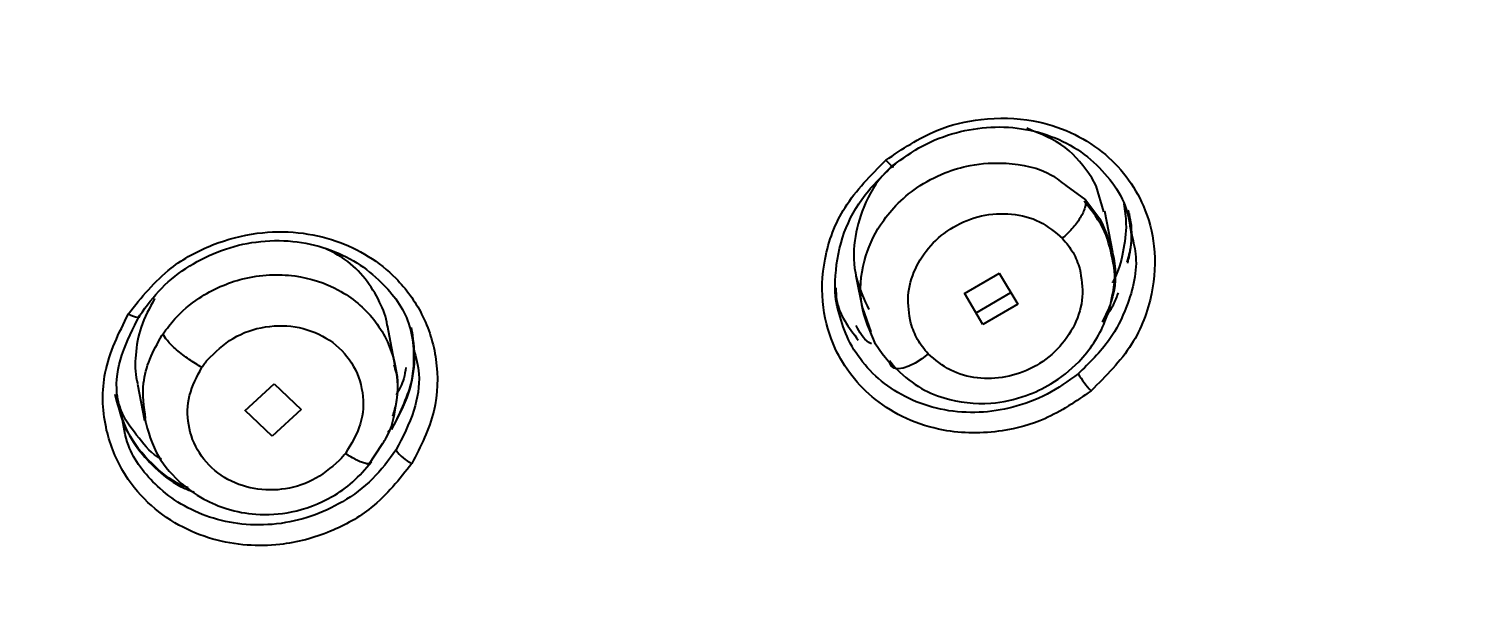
# Model space of a CAD drawing. Header units: millimetres. Extents: x 6110 to 6704, y -3675 to -2835.
# Drawn here: x 6323.527 to 6328.023, y -3190.206 to -3188.382 of the extents above; entities that cross this region are included whole.
import ezdxf

# ---------------------------------------------------------------- set-up
doc = ezdxf.new("R2010")
doc.units = ezdxf.units.MM
doc.header["$LTSCALE"] = 0.1
doc.layers.get('0').update_dxf_attribs({"lineweight": 13})
doc.layers.add('DIM', color=3, linetype='Continuous', lineweight=9)
doc.styles.get("Standard").update_dxf_attribs({"font": 'arial.ttf'})
doc.dimstyles.new('ISO-25', dxfattribs={"dimtxt": 2.5, "dimasz": 2.5, "dimexe": 1.25, "dimexo": 0.625, "dimtad": 1, "dimlfac": 5, "dimtxsty": 'Standard', "dimcen": 2.5, "dimadec": 0, "dimazin": 0, "dimtfac": 1, "dimtmove": 0, "dimatfit": 3, "dimfxl": 0, "dimarcsym": 0})

# ---------------------------------------------------------------- blocks, each defined once
blk = doc.blocks.new('*D64')
at = {"layer": 'Defpoints', "color": 0}
for p in [(6307.9519, -3094.4706), (6411.4918, -3594.1641), (6420.3266, -3594.1641)]:
    blk.add_point(p, dxfattribs=at)
at = {"layer": 'DIM', "color": 0, "lineweight": -2}
for p, q in [((6308.5769, -3094.4706), (6421.5766, -3094.4706)), ((6420.3266, -3098.4706), (6420.3266, -3590.1641)), ((6412.1168, -3594.1641), (6421.5766, -3594.1641))]:
    blk.add_line(p, q, dxfattribs=at)
at = {"layer": 'DIM', "color": 0}
for points in [[(6419.6599, -3098.4706), (6420.9932, -3098.4706), (6420.3266, -3094.4706)], [(6419.6599, -3590.1641), (6420.9932, -3590.1641), (6420.3266, -3594.1641)]]:
    blk.add_solid(points, dxfattribs=at)
at = {"layer": 'DIM', "color": 0, "insert": (6417.0795, -3344.3173), "char_height": 4, "attachment_point": 5, "rotation": 90}
blk.add_mtext('(2280)', dxfattribs=at)

msp = doc.modelspace()

# ---------------------------------------------------------------- linework, layer by layer
at = {"linetype": 'Continuous', "lineweight": 25}
for p, q in [((6326.8563, -3188.8723), (6326.8427, -3188.847)), ((6326.7611, -3188.871), (6326.8229, -3188.9156)), ((6326.8801, -3188.9537), (6326.8563, -3188.8723)), ((6326.8229, -3188.9156), (6326.8678, -3188.9752)), ((6326.9079, -3189.0806), (6326.8827, -3188.9515)), ((6326.1068, -3189.1527), (6326.1281, -3189.2617)), ((6326.4457, -3189.2081), (6326.5544, -3189.1452)), ((6326.5538, -3189.1446), (6326.6114, -3189.2419)), ((6326.5029, -3189.3047), (6326.4453, -3189.2075)), ((6326.4813, -3189.2683), (6326.5899, -3189.2055)), ((6326.1268, -3189.2543), (6326.1527, -3189.3283)), ((6326.6115, -3189.2418), (6326.5029, -3189.3047)), ((6324.6729, -3189.4512), (6324.645, -3189.3085)), ((6323.9416, -3189.3395), (6323.9454, -3189.3339)), ((6326.1881, -3189.3961), (6326.168, -3189.3659)), ((6326.2129, -3189.4255), (6326.1881, -3189.3961)), ((6326.2109, -3189.4177), (6326.2307, -3189.4426)), ((6323.8655, -3189.4907), (6323.8878, -3189.6046)), ((6324.2006, -3189.5745), (6324.2919, -3189.4897)), ((6324.2919, -3189.4897), (6324.3765, -3189.5697)), ((6324.286, -3189.6538), (6324.2013, -3189.5737)), ((6324.3765, -3189.5697), (6324.2859, -3189.6538)), ((6324.6659, -3189.6175), (6324.6467, -3189.6416)), ((6324.5854, -3189.7454), (6324.6308, -3189.6751))]:
    msp.add_line(p, q, dxfattribs=at)
at = {"linetype": 'Continuous', "lineweight": 25, "flags": 128}
for points in [[(6326.2002, -3188.7921), (6326.2059, -3188.7985), (6326.2111, -3188.8039), (6326.2155, -3188.8082), (6326.2189, -3188.8113), (6326.2213, -3188.8129), (6326.2226, -3188.8131), (6326.2226, -3188.8118), (6326.2214, -3188.8091)], [(6323.8371, -3189.2717), (6323.8452, -3189.2758), (6323.8527, -3189.2789), (6323.8593, -3189.2812), (6323.8649, -3189.2823), (6323.8691, -3189.2824), (6323.8719, -3189.2814), (6323.8731, -3189.2793), (6323.8727, -3189.2763)], [(6326.332, -3189.3963), (6326.3118, -3189.4122), (6326.2915, -3189.4254), (6326.272, -3189.4352), (6326.2541, -3189.4413), (6326.2387, -3189.4434), (6326.2263, -3189.4414), (6326.2176, -3189.4353), (6326.2129, -3189.4255)], [(6324.6657, -3189.6176), (6324.6611, -3189.6198), (6324.6582, -3189.6249), (6324.6593, -3189.6324)]]:
    msp.add_lwpolyline(points, dxfattribs=at)
at = {"linetype": 'Continuous', "lineweight": 25}
for centre, radius, start, end in [((6327.1163, -3189.2594), 0.3741, 212.1981, 222.4631), ((6324.7709, -3189.6287), 0.1203, 214.6875, 245.8995)]:
    msp.add_arc(centre, radius, start, end, dxfattribs=at)
for points, knots in [([(6322.0888, -3181.6773), (6322.5399, -3181.6929), (6323.4501, -3181.7242), (6324.8965, -3182), (6326.4055, -3182.5015), (6327.8861, -3183.2845), (6329.2039, -3184.2963), (6330.2972, -3185.4904), (6331.1552, -3186.8551), (6331.738, -3188.3268), (6332.0396, -3189.8903), (6332.046, -3191.4736), (6331.7572, -3193.0595), (6331.1866, -3194.5759), (6330.3399, -3196.006), (6329.2566, -3197.2844), (6327.9474, -3198.3963), (6326.4733, -3199.2929), (6324.8497, -3199.9594), (6323.1116, -3200.3991), (6321.9071, -3200.4559), (6321.293, -3200.4848)], [0, 0, 0, 0, 0.041773, 0.084286, 0.13721, 0.19167, 0.244595, 0.299054, 0.351979, 0.406439, 0.459364, 0.513823, 0.566748, 0.621208, 0.674132, 0.728592, 0.781517, 0.835976, 0.888901, 0.94336, 1, 1, 1, 1]), ([(6330.8506, -3189.8426), (6330.8498, -3189.8377), (6330.8437, -3189.7979), (6330.8221, -3189.6642), (6330.7898, -3189.4928), (6330.7495, -3189.3079), (6330.7149, -3189.1618), (6330.6725, -3188.9987), (6330.6213, -3188.8189), (6330.5599, -3188.623), (6330.4944, -3188.4328), (6330.4048, -3188.1939), (6330.2656, -3187.8598), (6330.0517, -3187.4218), (6329.8013, -3186.9902), (6329.5436, -3186.6021), (6329.2772, -3186.244), (6328.9903, -3185.9021), (6328.6894, -3185.5814), (6328.3821, -3185.2853), (6328.0419, -3184.9907), (6327.6789, -3184.7098), (6327.3057, -3184.4515), (6326.9327, -3184.2204), (6326.4823, -3183.9706), (6325.9905, -3183.7362), (6325.502, -3183.5414), (6325.0322, -3183.3804), (6324.5794, -3183.2478), (6324.2357, -3183.1744), (6324.0887, -3183.143)], [0, 0, 0, 0, 0.001503, 0.012329, 0.041497, 0.054963, 0.070301, 0.087509, 0.106589, 0.127541, 0.150364, 0.168126, 0.205515, 0.260848, 0.316464, 0.35682, 0.401597, 0.450794, 0.490525, 0.532749, 0.577464, 0.623427, 0.667559, 0.710077, 0.75098, 0.816516, 0.866567, 0.901127, 0.957715, 1, 1, 1, 1]), ([(6326.2002, -3188.7921), (6326.2513, -3188.7575), (6326.3424, -3188.6959), (6326.5044, -3188.6575), (6326.6491, -3188.6609), (6326.7771, -3188.7011), (6326.8757, -3188.7616), (6326.9531, -3188.8404), (6327.011, -3188.9398), (6327.0441, -3189.0647), (6327.0359, -3189.2148), (6326.9745, -3189.3783), (6326.8864, -3189.466), (6326.8403, -3189.512)], [0, 0, 0, 0, 0.1109859, 0.1978846, 0.2987776, 0.3763326, 0.4512201, 0.5221221, 0.5929905, 0.6785686, 0.7749381, 0.882072, 1, 1, 1, 1]), ([(6326.2214, -3188.8091), (6326.2519, -3188.787), (6326.3127, -3188.7429), (6326.4183, -3188.7029), (6326.5279, -3188.685), (6326.638, -3188.692), (6326.7413, -3188.7238), (6326.8312, -3188.778), (6326.9002, -3188.8497), (6326.9513, -3188.9294), (6326.9604, -3188.9898), (6326.9646, -3189.0181)], [0, 0, 0, 0, 0.114815, 0.229638, 0.342371, 0.457161, 0.574298, 0.688067, 0.798559, 0.905875, 1, 1, 1, 1]), ([(6326.8427, -3188.847), (6326.8175, -3188.8127), (6326.766, -3188.7426), (6326.6823, -3188.7096), (6326.6395, -3188.6927)], [0, 0, 0, 0, 0.488629, 1, 1, 1, 1]), ([(6326.8403, -3189.512), (6326.7937, -3189.5441), (6326.7086, -3189.6026), (6326.5474, -3189.6462), (6326.3967, -3189.645), (6326.2636, -3189.603), (6326.1664, -3189.5437), (6326.0916, -3189.4682), (6326.0329, -3189.3719), (6325.997, -3189.2481), (6326.0029, -3189.0948), (6326.0642, -3188.928), (6326.1535, -3188.8388), (6326.2002, -3188.7921)], [0, 0, 0, 0, 0.102023, 0.186083, 0.299703, 0.37664, 0.449874, 0.519398, 0.585207, 0.673032, 0.771459, 0.880443, 1, 1, 1, 1]), ([(6326.0513, -3189.2598), (6326.0513, -3189.2596), (6326.0417, -3189.2311), (6326.0394, -3189.154), (6326.0575, -3189.0353), (6326.1195, -3188.9082), (6326.1869, -3188.8427), (6326.2214, -3188.8091)], [0, 0, 0, 0, 0.001133, 0.1875514, 0.463666, 0.7250035, 1, 1, 1, 1]), ([(6326.2302, -3188.8033), (6326.2196, -3188.812), (6326.1755, -3188.8483), (6326.1288, -3188.9327), (6326.0971, -3189.0453), (6326.1002, -3189.1586), (6326.1316, -3189.2256), (6326.147, -3189.2585)], [0, 0, 0, 0, 0.077905, 0.325197, 0.541658, 0.77462, 1, 1, 1, 1]), ([(6326.168, -3189.3659), (6326.1502, -3189.3261), (6326.1137, -3189.2444), (6326.1245, -3189.1103), (6326.1712, -3189.0053), (6326.2314, -3188.9302), (6326.2984, -3188.8734), (6326.3779, -3188.8311), (6326.4728, -3188.8032), (6326.5876, -3188.7972), (6326.6956, -3188.8187), (6326.7469, -3188.8596), (6326.7611, -3188.871)], [0, 0, 0, 0, 0.130555, 0.267466, 0.385667, 0.457277, 0.537092, 0.627698, 0.70295, 0.807013, 0.946254, 1, 1, 1, 1]), ([(6326.8229, -3188.9156), (6326.8231, -3188.9232), (6326.8236, -3188.9387), (6326.8078, -3188.9717), (6326.7826, -3189.0062), (6326.7611, -3189.0264), (6326.7508, -3189.0361)], [0, 0, 0, 0, 0.250126, 0.511566, 0.766636, 1, 1, 1, 1]), ([(6326.9093, -3189.114), (6326.9026, -3189.0798), (6326.8885, -3189.0078), (6326.8427, -3188.9504), (6326.8187, -3188.9203)], [0, 0, 0, 0, 0.474617, 1, 1, 1, 1]), ([(6326.9426, -3188.9283), (6326.9456, -3188.949), (6326.9529, -3188.9986), (6326.941, -3189.0792), (6326.925, -3189.1421), (6326.9078, -3189.1721), (6326.906, -3189.1753)], [0, 0, 0, 0, 0.250931, 0.60399, 0.958195, 1, 1, 1, 1]), ([(6326.9549, -3189.1133), (6326.9583, -3189.0975), (6326.9684, -3189.0511), (6326.9684, -3188.9944), (6326.9584, -3188.9568), (6326.9562, -3188.9483)], [0, 0, 0, 0, 0.286411, 0.838809, 1, 1, 1, 1]), ([(6326.2777, -3189.3008), (6326.2729, -3189.2723), (6326.2635, -3189.2162), (6326.2879, -3189.1305), (6326.3369, -3189.0556), (6326.409, -3188.9967), (6326.4978, -3188.9612), (6326.5926, -3188.9555), (6326.6834, -3188.979), (6326.7284, -3189.0171), (6326.7508, -3189.0361)], [0, 0, 0, 0, 0.125392, 0.247118, 0.36741, 0.489931, 0.617011, 0.745334, 0.872976, 1, 1, 1, 1]), ([(6326.8678, -3188.9752), (6326.8852, -3189.0149), (6326.9209, -3189.0964), (6326.9167, -3189.2137), (6326.885, -3189.2766), (6326.8748, -3189.2968)], [0, 0, 0, 0, 0.3931302, 0.8055127, 1, 1, 1, 1]), ([(6326.9587, -3188.9586), (6326.9637, -3188.9931), (6326.9709, -3189.0436), (6326.9564, -3189.0945), (6326.9518, -3189.1106)], [0, 0, 0, 0, 0.682899, 1, 1, 1, 1]), ([(6323.8371, -3189.2717), (6323.8781, -3189.2206), (6323.9496, -3189.1312), (6324.0965, -3189.0517), (6324.2335, -3189.0154), (6324.3661, -3189.0137), (6324.4844, -3189.0397), (6324.5882, -3189.0889), (6324.6823, -3189.1643), (6324.7608, -3189.2724), (6324.8051, -3189.4158), (6324.8014, -3189.5814), (6324.7489, -3189.685), (6324.7217, -3189.7386)], [0, 0, 0, 0, 0.120567, 0.210582, 0.298105, 0.376516, 0.451908, 0.52278, 0.593633, 0.684292, 0.782235, 0.887457, 1, 1, 1, 1]), ([(6323.8727, -3189.2763), (6323.8943, -3189.2469), (6323.9375, -3189.188), (6324.026, -3189.1195), (6324.1264, -3189.07), (6324.2366, -3189.0431), (6324.3497, -3189.0411), (6324.4571, -3189.0644), (6324.5513, -3189.1089), (6324.6429, -3189.1836), (6324.7129, -3189.2761), (6324.7238, -3189.3547), (6324.7277, -3189.3823)], [0, 0, 0, 0, 0.097836, 0.195689, 0.29202, 0.390064, 0.491683, 0.58981, 0.684475, 0.775711, 0.921454, 1, 1, 1, 1]), ([(6326.7508, -3189.0361), (6326.7628, -3189.0504), (6326.7867, -3189.079), (6326.799, -3189.1141), (6326.8051, -3189.1317)], [0, 0, 0, 0, 0.499962, 1, 1, 1, 1]), ([(6326.9646, -3189.0181), (6326.9705, -3189.0399), (6326.9906, -3189.1143), (6326.9622, -3189.2337), (6326.8986, -3189.3631), (6326.8347, -3189.4249), (6326.7997, -3189.4588)], [0, 0, 0, 0, 0.142629, 0.485113, 0.718006, 1, 1, 1, 1]), ([(6324.6451, -3189.3116), (6324.645, -3189.3102), (6324.6429, -3189.2832), (6324.6212, -3189.2309), (6324.5787, -3189.1603), (6324.52, -3189.1024), (6324.4724, -3189.0781), (6324.4512, -3189.0674)], [0, 0, 0, 0, 0.013596, 0.251202, 0.51753, 0.786314, 1, 1, 1, 1]), ([(6326.2258, -3189.4376), (6326.2499, -3189.4595), (6326.2954, -3189.5007), (6326.3979, -3189.5447), (6326.5157, -3189.5581), (6326.6302, -3189.5333), (6326.7241, -3189.4887), (6326.8157, -3189.4159), (6326.8825, -3189.3156), (6326.91, -3189.2089), (6326.9179, -3189.1453), (6326.9094, -3189.1144), (6326.9093, -3189.114)], [0, 0, 0, 0, 0.103561, 0.195046, 0.344774, 0.4581, 0.542694, 0.654026, 0.805946, 0.897244, 0.998602, 1, 1, 1, 1]), ([(6326.8051, -3189.1317), (6326.8099, -3189.1606), (6326.8195, -3189.2185), (6326.7928, -3189.3077), (6326.7387, -3189.3852), (6326.6623, -3189.4421), (6326.5744, -3189.4729), (6326.4845, -3189.4758), (6326.3978, -3189.4523), (6326.3541, -3189.4151), (6326.332, -3189.3963)], [0, 0, 0, 0, 0.12707, 0.254778, 0.383158, 0.509833, 0.632002, 0.752274, 0.874295, 1, 1, 1, 1]), ([(6323.9454, -3189.3339), (6323.9571, -3189.3181), (6323.9885, -3189.276), (6324.068, -3189.2093), (6324.1723, -3189.163), (6324.2759, -3189.1477), (6324.3791, -3189.1519), (6324.4991, -3189.1906), (6324.612, -3189.2846), (6324.6732, -3189.4115), (6324.6818, -3189.5203), (6324.6654, -3189.5772), (6324.6613, -3189.5913)], [0, 0, 0, 0, 0.054212, 0.144892, 0.277704, 0.352329, 0.423528, 0.555088, 0.692041, 0.831473, 0.958083, 1, 1, 1, 1]), ([(6326.0437, -3189.1908), (6326.0441, -3189.203), (6326.0464, -3189.2645), (6326.084, -3189.3139), (6326.1141, -3189.3535)], [0, 0, 0, 0, 0.199402, 1, 1, 1, 1]), ([(6326.8748, -3189.2968), (6326.8877, -3189.2794), (6326.9088, -3189.2509), (6326.9208, -3189.2185), (6326.9254, -3189.2058)], [0, 0, 0, 0, 0.610728, 1, 1, 1, 1]), ([(6323.9191, -3189.2239), (6323.9032, -3189.2531), (6323.8727, -3189.3092), (6323.8581, -3189.3975), (6323.8572, -3189.4582), (6323.8655, -3189.4871), (6323.8664, -3189.4904)], [0, 0, 0, 0, 0.347672, 0.668022, 0.96106, 1, 1, 1, 1]), ([(6326.7997, -3189.4588), (6326.7685, -3189.4814), (6326.7061, -3189.5265), (6326.5992, -3189.566), (6326.49, -3189.5829), (6326.3825, -3189.5756), (6326.2816, -3189.5447), (6326.1942, -3189.4928), (6326.1254, -3189.4245), (6326.0757, -3189.3461), (6326.0593, -3189.2879), (6326.0513, -3189.2598)], [0, 0, 0, 0, 0.118634, 0.237278, 0.348331, 0.462578, 0.57732, 0.688722, 0.79687, 0.901856, 1, 1, 1, 1]), ([(6324.7217, -3189.7386), (6324.6827, -3189.7878), (6324.6134, -3189.8751), (6324.4648, -3189.9586), (6324.3298, -3189.9941), (6324.2045, -3189.9964), (6324.0969, -3189.9775), (6323.9901, -3189.9336), (6323.8925, -3189.8621), (6323.8102, -3189.759), (6323.7573, -3189.6206), (6323.7516, -3189.4454), (6323.8075, -3189.3319), (6323.8371, -3189.2717)], [0, 0, 0, 0, 0.11584, 0.205315, 0.304434, 0.36694, 0.434401, 0.506817, 0.584173, 0.666508, 0.763297, 0.874468, 1, 1, 1, 1]), ([(6323.8173, -3189.5912), (6323.8107, -3189.5678), (6323.7933, -3189.5061), (6323.8122, -3189.3942), (6323.8519, -3189.3168), (6323.8727, -3189.2763)], [0, 0, 0, 0, 0.225967, 0.593929, 1, 1, 1, 1]), ([(6324.0831, -3189.4158), (6324.1084, -3189.391), (6324.1592, -3189.3415), (6324.2643, -3189.3064), (6324.3718, -3189.3082), (6324.4685, -3189.3488), (6324.5394, -3189.4216), (6324.5735, -3189.5154), (6324.5684, -3189.6182), (6324.5321, -3189.6776), (6324.5139, -3189.7074)], [0, 0, 0, 0, 0.124865, 0.250196, 0.375239, 0.500017, 0.624702, 0.749522, 0.874626, 1, 1, 1, 1]), ([(6326.1552, -3189.3653), (6326.1524, -3189.3638), (6326.13, -3189.3516), (6326.1182, -3189.3286), (6326.1078, -3189.3083)], [0, 0, 0, 0, 0.121692, 1, 1, 1, 1]), ([(6326.332, -3189.3963), (6326.32, -3189.382), (6326.2961, -3189.3534), (6326.2838, -3189.3183), (6326.2777, -3189.3008)], [0, 0, 0, 0, 0.499962, 1, 1, 1, 1]), ([(6323.891, -3189.5982), (6323.886, -3189.5616), (6323.8774, -3189.4998), (6323.9014, -3189.411), (6323.928, -3189.3638), (6323.9416, -3189.3395)], [0, 0, 0, 0, 0.414186, 0.698566, 1, 1, 1, 1]), ([(6324.0662, -3189.4385), (6324.0529, -3189.4306), (6324.0324, -3189.4185), (6324.0061, -3189.3992), (6323.9872, -3189.3839), (6323.971, -3189.3689), (6323.954, -3189.3507), (6323.9488, -3189.3405), (6323.9454, -3189.3339)], [0, 0, 0, 0, 0.2370437, 0.365343, 0.4968556, 0.628829, 0.7584533, 1, 1, 1, 1]), ([(6324.6593, -3189.6324), (6324.679, -3189.5948), (6324.7158, -3189.5248), (6324.7352, -3189.414), (6324.7253, -3189.3468), (6324.7206, -3189.3143)], [0, 0, 0, 0, 0.374856, 0.697464, 1, 1, 1, 1]), ([(6324.7226, -3189.3361), (6324.7263, -3189.3798), (6324.7344, -3189.4755), (6324.6898, -3189.5675), (6324.6655, -3189.6176)], [0, 0, 0, 0, 0.456174, 1, 1, 1, 1]), ([(6324.7277, -3189.3823), (6324.7343, -3189.4077), (6324.7506, -3189.4696), (6324.7317, -3189.5809), (6324.6928, -3189.6565), (6324.6719, -3189.6972)], [0, 0, 0, 0, 0.243409, 0.593094, 1, 1, 1, 1]), ([(6324.4946, -3189.7298), (6324.468, -3189.7523), (6324.4161, -3189.7964), (6324.3154, -3189.8245), (6324.2145, -3189.82), (6324.1221, -3189.7802), (6324.0533, -3189.7097), (6324.0196, -3189.6204), (6324.021, -3189.5242), (6324.0511, -3189.4672), (6324.0662, -3189.4385)], [0, 0, 0, 0, 0.1285805, 0.2510438, 0.3734408, 0.5001143, 0.6290618, 0.7548211, 0.876746, 1, 1, 1, 1]), ([(6324.0662, -3189.4385), (6324.0688, -3189.4346), (6324.0742, -3189.4268), (6324.0801, -3189.4195), (6324.0831, -3189.4158)], [0, 0, 0, 0, 0.4977866, 1, 1, 1, 1]), ([(6324.6308, -3189.6751), (6324.6345, -3189.6697), (6324.6578, -3189.6351), (6324.6739, -3189.5591), (6324.6815, -3189.4801), (6324.6686, -3189.439), (6324.666, -3189.4308)], [0, 0, 0, 0, 0.076611, 0.484829, 0.896494, 1, 1, 1, 1]), ([(6324.7023, -3189.4389), (6324.7008, -3189.4505), (6324.6972, -3189.4805), (6324.6817, -3189.5078), (6324.6723, -3189.5245)], [0, 0, 0, 0, 0.389729, 1, 1, 1, 1]), ([(6324.0239, -3189.8146), (6324.0202, -3189.8133), (6323.9804, -3189.7993), (6323.9144, -3189.7472), (6323.8316, -3189.6534), (6323.8082, -3189.569), (6323.7956, -3189.5236)], [0, 0, 0, 0, 0.027817, 0.299398, 0.623496, 1, 1, 1, 1]), ([(6323.7988, -3189.531), (6323.8048, -3189.5573), (6323.8178, -3189.6147), (6323.8635, -3189.693), (6323.9278, -3189.7623), (6323.989, -3189.8083), (6324.0311, -3189.8237), (6324.0425, -3189.8279)], [0, 0, 0, 0, 0.2028965, 0.4421252, 0.674452, 0.9118282, 1, 1, 1, 1]), ([(6323.9409, -3189.7249), (6323.9401, -3189.7245), (6323.9105, -3189.7103), (6323.8697, -3189.6595), (6323.8227, -3189.5992), (6323.8088, -3189.5562), (6323.8044, -3189.5425)], [0, 0, 0, 0, 0.011296, 0.411884, 0.812999, 1, 1, 1, 1]), ([(6323.8838, -3189.5804), (6323.8941, -3189.6229), (6323.9137, -3189.7031), (6323.9873, -3189.7932), (6324.0665, -3189.8497), (6324.1482, -3189.8842), (6324.2407, -3189.9016), (6324.3547, -3189.8944), (6324.4585, -3189.8548), (6324.5413, -3189.7971), (6324.5766, -3189.7555), (6324.5951, -3189.7338)], [0, 0, 0, 0, 0.14121, 0.266296, 0.371287, 0.45804, 0.557177, 0.677255, 0.822006, 0.906806, 1, 1, 1, 1]), ([(6324.6719, -3189.6972), (6324.6489, -3189.7283), (6324.6028, -3189.7905), (6324.5099, -3189.8595), (6324.4077, -3189.907), (6324.3002, -3189.9311), (6324.1916, -3189.9317), (6324.0901, -3189.9096), (6324.0005, -3189.8686), (6323.9088, -3189.7979), (6323.8348, -3189.7049), (6323.822, -3189.622), (6323.8173, -3189.5912)], [0, 0, 0, 0, 0.103708, 0.207438, 0.301117, 0.398287, 0.494706, 0.587669, 0.6772, 0.76333, 0.912161, 1, 1, 1, 1]), ([(6324.5139, -3189.7074), (6324.5108, -3189.7112), (6324.5047, -3189.7189), (6324.4979, -3189.7261), (6324.4946, -3189.7298)], [0, 0, 0, 0, 0.4998647, 1, 1, 1, 1]), ([(6324.5897, -3189.7393), (6324.5891, -3189.7396), (6324.5864, -3189.7407), (6324.5779, -3189.7393), (6324.5646, -3189.7351), (6324.544, -3189.7259), (6324.5257, -3189.7147), (6324.5139, -3189.7074)], [0, 0, 0, 0, 0.065107, 0.261614, 0.457093, 0.647645, 1, 1, 1, 1])]:
    msp.add_open_spline(points, degree=3, knots=knots, dxfattribs=at)

# ---------------------------------------------------------------- dimensions: what is measured, and where the dimension line sits
at = {"layer": 'DIM'}
dim = msp.add_linear_dim(base=(6420.3266, -3594.1641), p1=(6307.9519, -3094.4706), p2=(6411.4918, -3594.1641), angle=90, text='(2280)', dimstyle='ISO-25', override={"dimtxt": 4, "dimasz": 4, "dimlfac": 4, "dimadec": 1, "dimfxl": 1.25}, dxfattribs=at)
dim.commit()
dim.dimension.update_dxf_attribs({"geometry": '*D64', "text_midpoint": (6420.3266, -3344.3173), "dimtype": 160})

doc.saveas('drawing.dxf')
